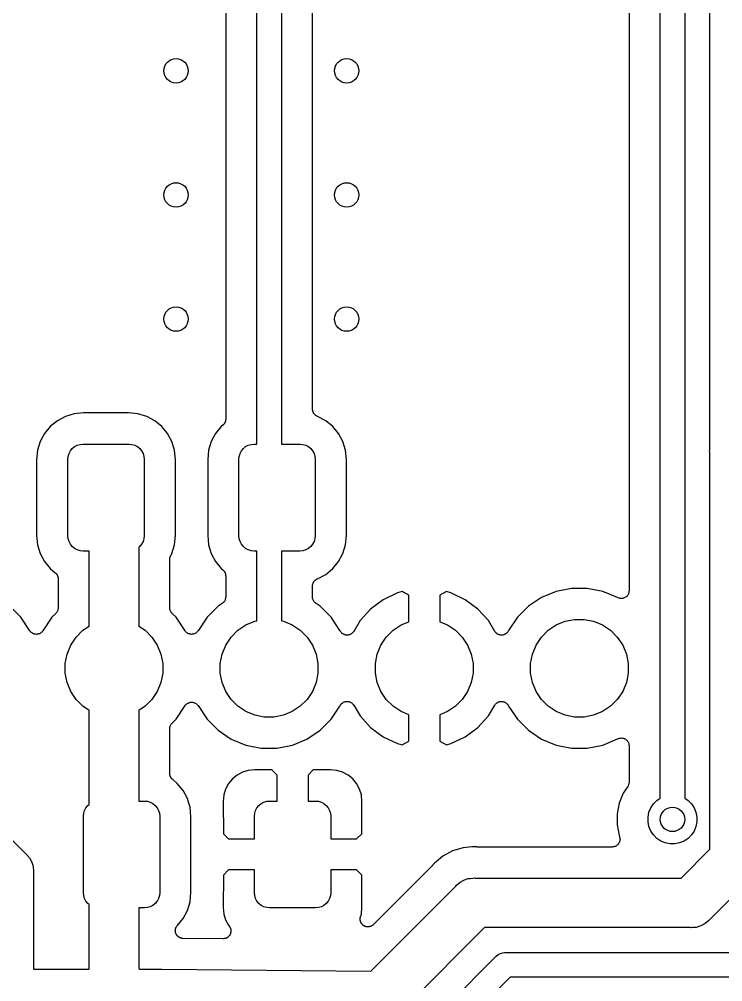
# Model space of a CAD drawing. Extents: x 105 to 193.4, y -145.7 to -72.2.
# Drawn here: x 134.85 to 146.37, y -119.94 to -104.19 of the extents above; entities that cross this region are included whole.
import ezdxf

# ---------------------------------------------------------------- set-up
doc = ezdxf.new("R2010")
doc.units = 0
doc.layers.add('BLACK', color=7, linetype='CONTINUOUS')

msp = doc.modelspace()

# ---------------------------------------------------------------- linework, layer by layer
at = {"layer": 'BLACK', "linetype": 'CONTINUOUS'}
for p, q in [((145.339, -116.707), (145.339, -97.6202)), ((145.745, -97.546), (145.745, -116.937)), ((138.735, -111.139), (138.735, -100.343)), ((139.141, -100.343), (139.141, -111.139)), ((138.227, -100.734), (138.227, -110.733)), ((139.649, -110.567), (139.649, -100.734)), ((144.831, -101.006), (144.831, -113.54)), ((146.152, -111.232), (146.152, -102.89)), ((139.65, -110.572), (139.649, -110.567)), ((139.65, -110.578), (139.65, -110.572)), ((139.651, -110.584), (139.65, -110.578)), ((139.652, -110.591), (139.651, -110.584)), ((139.653, -110.597), (139.652, -110.591)), ((135.602, -110.686), (135.471, -110.757)), ((135.745, -110.643), (135.602, -110.686)), ((135.899, -110.628), (135.745, -110.643)), ((136.637, -110.628), (135.899, -110.628)), ((136.791, -110.643), (136.637, -110.628)), ((136.934, -110.686), (136.791, -110.643)), ((137.065, -110.757), (136.934, -110.686)), ((138.225, -110.752), (138.224, -110.759)), ((138.226, -110.745), (138.225, -110.752)), ((138.227, -110.734), (138.226, -110.74)), ((138.226, -110.74), (138.226, -110.745)), ((138.227, -110.733), (138.227, -110.734)), ((139.654, -110.602), (139.653, -110.597)), ((139.657, -110.608), (139.654, -110.602)), ((139.659, -110.615), (139.657, -110.608)), ((139.661, -110.62), (139.659, -110.615)), ((139.664, -110.625), (139.661, -110.62)), ((139.667, -110.631), (139.664, -110.625)), ((139.67, -110.637), (139.667, -110.631)), ((139.674, -110.641), (139.67, -110.637)), ((139.677, -110.646), (139.674, -110.641)), ((139.682, -110.651), (139.677, -110.646)), ((139.686, -110.656), (139.682, -110.651)), ((139.69, -110.66), (139.686, -110.656)), ((139.694, -110.664), (139.69, -110.66)), ((139.7, -110.668), (139.694, -110.664)), ((139.705, -110.672), (139.7, -110.668)), ((139.71, -110.675), (139.705, -110.672)), ((139.715, -110.678), (139.71, -110.675)), ((139.721, -110.68), (139.715, -110.678)), ((139.727, -110.684), (139.721, -110.68)), ((139.731, -110.685), (139.727, -110.684)), ((139.865, -110.757), (139.731, -110.685)), ((135.355, -110.851), (135.261, -110.967)), ((135.471, -110.757), (135.355, -110.851)), ((137.181, -110.851), (137.065, -110.757)), ((137.275, -110.967), (137.181, -110.851)), ((138.155, -110.851), (138.061, -110.967)), ((138.18, -110.831), (138.155, -110.851)), ((138.184, -110.827), (138.18, -110.831)), ((138.189, -110.823), (138.184, -110.827)), ((138.193, -110.818), (138.189, -110.823)), ((138.198, -110.813), (138.193, -110.818)), ((138.201, -110.809), (138.198, -110.813)), ((138.205, -110.804), (138.201, -110.809)), ((138.208, -110.798), (138.205, -110.804)), ((138.212, -110.793), (138.208, -110.798)), ((138.214, -110.787), (138.212, -110.793)), ((138.217, -110.783), (138.214, -110.787)), ((138.219, -110.776), (138.217, -110.783)), ((138.221, -110.77), (138.219, -110.776)), ((138.222, -110.764), (138.221, -110.77)), ((138.224, -110.759), (138.222, -110.764)), ((139.981, -110.851), (139.865, -110.757)), ((140.075, -110.967), (139.981, -110.851)), ((135.261, -110.967), (135.19, -111.098)), ((137.346, -111.098), (137.275, -110.967)), ((138.061, -110.967), (137.99, -111.098)), ((140.146, -111.098), (140.075, -110.967)), ((135.19, -111.098), (135.147, -111.241)), ((135.685, -111.25), (135.716, -111.212)), ((135.716, -111.212), (135.754, -111.181)), ((135.754, -111.181), (135.797, -111.158)), ((135.797, -111.158), (135.844, -111.144)), ((135.844, -111.144), (135.893, -111.139)), ((135.893, -111.139), (136.643, -111.139)), ((136.643, -111.139), (136.692, -111.144)), ((136.692, -111.144), (136.739, -111.158)), ((136.739, -111.158), (136.782, -111.181)), ((136.782, -111.181), (136.82, -111.212)), ((136.82, -111.212), (136.851, -111.25)), ((137.389, -111.241), (137.346, -111.098)), ((137.99, -111.098), (137.947, -111.241)), ((138.485, -111.25), (138.516, -111.212)), ((138.516, -111.212), (138.554, -111.181)), ((138.554, -111.181), (138.597, -111.158)), ((138.597, -111.158), (138.644, -111.144)), ((138.644, -111.144), (138.693, -111.139)), ((138.693, -111.139), (138.735, -111.139)), ((139.141, -111.139), (139.443, -111.139)), ((139.443, -111.139), (139.492, -111.144)), ((139.492, -111.144), (139.539, -111.158)), ((139.539, -111.158), (139.582, -111.181)), ((139.582, -111.181), (139.62, -111.212)), ((139.62, -111.212), (139.651, -111.25)), ((140.189, -111.241), (140.146, -111.098)), ((135.147, -111.241), (135.132, -111.395)), ((135.643, -111.389), (135.648, -111.34)), ((135.648, -111.34), (135.662, -111.293)), ((135.662, -111.293), (135.685, -111.25)), ((136.851, -111.25), (136.874, -111.293)), ((136.874, -111.293), (136.888, -111.34)), ((136.888, -111.34), (136.893, -111.389)), ((137.404, -111.395), (137.389, -111.241)), ((137.947, -111.241), (137.932, -111.395)), ((138.443, -111.389), (138.448, -111.34)), ((138.448, -111.34), (138.462, -111.293)), ((138.462, -111.293), (138.485, -111.25)), ((139.651, -111.25), (139.674, -111.293)), ((139.674, -111.293), (139.688, -111.34)), ((139.688, -111.34), (139.693, -111.389)), ((140.204, -111.395), (140.189, -111.241)), ((146.15, -111.252), (146.152, -111.232)), ((146.152, -111.272), (146.15, -111.252)), ((146.152, -111.232), (146.152, -111.232)), ((146.152, -111.232), (146.152, -111.232)), ((146.152, -117.772), (146.152, -111.272)), ((135.132, -111.395), (135.132, -112.633)), ((135.643, -112.639), (135.643, -111.389)), ((136.893, -111.389), (136.893, -112.639)), ((137.404, -112.633), (137.404, -111.395)), ((137.932, -111.395), (137.932, -112.633)), ((138.443, -112.639), (138.443, -111.389)), ((139.693, -111.389), (139.693, -112.639)), ((140.204, -112.633), (140.204, -111.395)), ((135.132, -112.633), (135.147, -112.787)), ((135.648, -112.688), (135.643, -112.639)), ((136.893, -112.639), (136.888, -112.688)), ((137.389, -112.787), (137.404, -112.633)), ((137.932, -112.633), (137.947, -112.787)), ((138.448, -112.688), (138.443, -112.639)), ((139.693, -112.639), (139.688, -112.688)), ((140.189, -112.787), (140.204, -112.633)), ((135.147, -112.787), (135.19, -112.93)), ((135.662, -112.735), (135.648, -112.688)), ((135.685, -112.778), (135.662, -112.735)), ((135.716, -112.816), (135.685, -112.778)), ((136.851, -112.778), (136.82, -112.816)), ((136.874, -112.735), (136.851, -112.778)), ((136.888, -112.688), (136.874, -112.735)), ((137.346, -112.93), (137.389, -112.787)), ((137.947, -112.787), (137.99, -112.93)), ((138.462, -112.735), (138.448, -112.688)), ((138.485, -112.778), (138.462, -112.735)), ((138.516, -112.816), (138.485, -112.778)), ((139.651, -112.778), (139.62, -112.816)), ((139.674, -112.735), (139.651, -112.778)), ((139.688, -112.688), (139.674, -112.735)), ((140.146, -112.93), (140.189, -112.787)), ((135.19, -112.93), (135.261, -113.061)), ((135.754, -112.847), (135.716, -112.816)), ((135.797, -112.87), (135.754, -112.847)), ((135.844, -112.884), (135.797, -112.87)), ((135.893, -112.889), (135.844, -112.884)), ((135.992, -112.889), (135.893, -112.889)), ((135.992, -114.117), (135.992, -112.889)), ((136.82, -112.816), (136.804, -112.828)), ((136.804, -112.828), (136.804, -114.117)), ((137.327, -112.964), (137.346, -112.93)), ((137.99, -112.93), (138.061, -113.061)), ((138.554, -112.847), (138.516, -112.816)), ((138.597, -112.87), (138.554, -112.847)), ((138.644, -112.884), (138.597, -112.87)), ((138.693, -112.889), (138.644, -112.884)), ((138.735, -112.889), (138.693, -112.889)), ((138.735, -114.033), (138.735, -112.889)), ((139.443, -112.889), (139.141, -112.889)), ((139.141, -112.889), (139.141, -114.033)), ((139.492, -112.884), (139.443, -112.889)), ((139.539, -112.87), (139.492, -112.884)), ((139.582, -112.847), (139.539, -112.87)), ((139.62, -112.816), (139.582, -112.847)), ((140.075, -113.061), (140.146, -112.93)), ((135.261, -113.061), (135.355, -113.177)), ((137.312, -113.022), (137.313, -113.017)), ((137.312, -113.024), (137.312, -113.022)), ((137.312, -113.82), (137.312, -113.024)), ((137.313, -113.011), (137.314, -113.004)), ((137.313, -113.017), (137.313, -113.011)), ((137.314, -113.004), (137.315, -112.997)), ((137.315, -112.997), (137.317, -112.992)), ((137.317, -112.992), (137.318, -112.987)), ((137.318, -112.987), (137.321, -112.98)), ((137.321, -112.98), (137.323, -112.974)), ((137.323, -112.974), (137.325, -112.969)), ((137.325, -112.969), (137.327, -112.964)), ((138.061, -113.061), (138.155, -113.177)), ((139.981, -113.177), (140.075, -113.061)), ((135.355, -113.177), (135.437, -113.244)), ((135.437, -113.244), (135.439, -113.245)), ((135.439, -113.245), (135.442, -113.249)), ((135.442, -113.249), (135.447, -113.253)), ((135.447, -113.253), (135.451, -113.258)), ((135.451, -113.258), (135.456, -113.263)), ((135.456, -113.263), (135.459, -113.268)), ((135.459, -113.268), (135.462, -113.272)), ((135.462, -113.272), (135.466, -113.278)), ((138.155, -113.177), (138.18, -113.197)), ((138.18, -113.197), (138.182, -113.198)), ((138.182, -113.198), (138.186, -113.202)), ((138.186, -113.202), (138.19, -113.206)), ((138.19, -113.206), (138.194, -113.211)), ((138.194, -113.211), (138.199, -113.216)), ((138.199, -113.216), (138.202, -113.221)), ((138.202, -113.221), (138.206, -113.225)), ((138.206, -113.225), (138.209, -113.231)), ((138.209, -113.231), (138.213, -113.237)), ((138.213, -113.237), (138.215, -113.242)), ((138.215, -113.242), (138.217, -113.247)), ((138.217, -113.247), (138.219, -113.254)), ((138.219, -113.254), (138.222, -113.26)), ((138.222, -113.26), (138.223, -113.265)), ((138.223, -113.265), (138.224, -113.271)), ((138.224, -113.271), (138.225, -113.278)), ((139.732, -113.343), (139.865, -113.271)), ((139.865, -113.271), (139.981, -113.177)), ((135.466, -113.278), (135.469, -113.284)), ((135.469, -113.284), (135.471, -113.289)), ((135.471, -113.289), (135.474, -113.294)), ((135.474, -113.294), (135.476, -113.3)), ((135.476, -113.3), (135.479, -113.307)), ((135.479, -113.307), (135.48, -113.312)), ((135.48, -113.312), (135.481, -113.317)), ((135.481, -113.317), (135.482, -113.324)), ((135.482, -113.324), (135.483, -113.331)), ((135.483, -113.331), (135.483, -113.337)), ((135.483, -113.337), (135.484, -113.342)), ((135.484, -113.342), (135.484, -113.82)), ((138.225, -113.278), (138.226, -113.284)), ((138.226, -113.284), (138.226, -113.29)), ((138.226, -113.29), (138.227, -113.295)), ((138.227, -113.295), (138.227, -113.642)), ((139.652, -113.435), (139.654, -113.43)), ((139.654, -113.43), (139.655, -113.424)), ((139.655, -113.424), (139.657, -113.418)), ((139.657, -113.418), (139.659, -113.411)), ((139.659, -113.411), (139.662, -113.406)), ((139.662, -113.406), (139.664, -113.401)), ((139.664, -113.401), (139.668, -113.396)), ((139.668, -113.396), (139.671, -113.39)), ((139.671, -113.39), (139.675, -113.385)), ((139.675, -113.385), (139.678, -113.381)), ((139.678, -113.381), (139.683, -113.376)), ((139.683, -113.376), (139.687, -113.371)), ((139.687, -113.371), (139.692, -113.367)), ((139.692, -113.367), (139.696, -113.363)), ((139.696, -113.363), (139.701, -113.359)), ((139.701, -113.359), (139.707, -113.355)), ((139.707, -113.355), (139.712, -113.353)), ((139.712, -113.353), (139.716, -113.349)), ((139.716, -113.349), (139.723, -113.347)), ((139.723, -113.347), (139.729, -113.344)), ((139.729, -113.344), (139.732, -113.343)), ((139.649, -113.46), (139.65, -113.454)), ((139.649, -113.461), (139.649, -113.46)), ((139.649, -113.642), (139.649, -113.461)), ((139.65, -113.448), (139.651, -113.442)), ((139.65, -113.454), (139.65, -113.448)), ((139.651, -113.442), (139.652, -113.435)), ((141.041, -113.576), (140.806, -113.686)), ((141.115, -113.553), (141.041, -113.576)), ((141.224, -113.613), (141.115, -113.553)), ((141.841, -113.553), (141.732, -113.613)), ((141.915, -113.576), (141.841, -113.553)), ((142.15, -113.686), (141.915, -113.576)), ((143.636, -113.55), (143.398, -113.649)), ((143.889, -113.5), (143.636, -113.55)), ((144.147, -113.5), (143.889, -113.5)), ((144.4, -113.55), (144.147, -113.5)), ((144.642, -113.651), (144.4, -113.55)), ((144.824, -113.578), (144.821, -113.59)), ((144.828, -113.567), (144.824, -113.578)), ((144.829, -113.554), (144.828, -113.566)), ((144.828, -113.566), (144.828, -113.566)), ((144.828, -113.566), (144.828, -113.567)), ((144.831, -113.542), (144.829, -113.554)), ((144.831, -113.54), (144.831, -113.542)), ((144.831, -113.542), (144.831, -113.542)), ((144.831, -113.542), (144.831, -113.542)), ((144.831, -113.542), (144.831, -113.542)), ((138.179, -113.74), (138.17, -113.748)), ((138.189, -113.733), (138.179, -113.74)), ((138.19, -113.732), (138.189, -113.732)), ((138.189, -113.732), (138.189, -113.733)), ((138.197, -113.723), (138.19, -113.732)), ((138.205, -113.714), (138.197, -113.723)), ((138.211, -113.703), (138.205, -113.713)), ((138.205, -113.713), (138.205, -113.713)), ((138.205, -113.713), (138.205, -113.714)), ((138.217, -113.692), (138.211, -113.703)), ((138.22, -113.68), (138.217, -113.691)), ((138.217, -113.691), (138.217, -113.692)), ((138.217, -113.692), (138.217, -113.692)), ((138.224, -113.669), (138.22, -113.68)), ((138.225, -113.656), (138.224, -113.667)), ((138.224, -113.667), (138.224, -113.668)), ((138.224, -113.668), (138.224, -113.669)), ((138.227, -113.644), (138.225, -113.656)), ((138.227, -113.642), (138.227, -113.643)), ((138.227, -113.643), (138.227, -113.643)), ((138.227, -113.643), (138.227, -113.643)), ((138.227, -113.643), (138.227, -113.644)), ((139.65, -113.654), (139.649, -113.642)), ((139.651, -113.666), (139.65, -113.654)), ((139.652, -113.666), (139.651, -113.666)), ((139.652, -113.667), (139.652, -113.666)), ((139.655, -113.678), (139.652, -113.667)), ((139.658, -113.689), (139.655, -113.678)), ((139.659, -113.69), (139.658, -113.689)), ((139.659, -113.691), (139.659, -113.69)), ((139.664, -113.701), (139.659, -113.691)), ((139.67, -113.711), (139.664, -113.701)), ((139.67, -113.712), (139.67, -113.711)), ((139.678, -113.722), (139.67, -113.712)), ((139.67, -113.712), (139.67, -113.712)), ((139.685, -113.731), (139.678, -113.722)), ((139.686, -113.731), (139.685, -113.731)), ((139.686, -113.732), (139.686, -113.731)), ((139.695, -113.739), (139.686, -113.732)), ((139.704, -113.747), (139.695, -113.739)), ((139.705, -113.747), (139.704, -113.747)), ((139.705, -113.748), (139.705, -113.747)), ((139.705, -113.747), (139.705, -113.747)), ((140.806, -113.686), (140.6, -113.839)), ((141.224, -114.047), (141.224, -113.613)), ((141.732, -113.613), (141.732, -114.047)), ((142.356, -113.839), (142.15, -113.686)), ((143.398, -113.649), (143.184, -113.792)), ((144.644, -113.652), (144.642, -113.651)), ((144.655, -113.657), (144.644, -113.652)), ((144.655, -113.658), (144.655, -113.657)), ((144.667, -113.661), (144.655, -113.658)), ((144.655, -113.658), (144.655, -113.658)), ((144.678, -113.665), (144.667, -113.661)), ((144.679, -113.665), (144.678, -113.665)), ((144.691, -113.666), (144.679, -113.665)), ((144.679, -113.665), (144.679, -113.665)), ((144.703, -113.667), (144.691, -113.666)), ((144.716, -113.666), (144.703, -113.667)), ((144.703, -113.667), (144.703, -113.667)), ((144.703, -113.667), (144.703, -113.667)), ((144.728, -113.665), (144.716, -113.666)), ((144.74, -113.661), (144.728, -113.665)), ((144.728, -113.665), (144.728, -113.665)), ((144.728, -113.665), (144.728, -113.665)), ((144.751, -113.658), (144.74, -113.661)), ((144.752, -113.658), (144.751, -113.658)), ((144.763, -113.652), (144.752, -113.658)), ((144.752, -113.658), (144.752, -113.658)), ((144.773, -113.647), (144.763, -113.652)), ((144.774, -113.646), (144.773, -113.647)), ((144.783, -113.639), (144.774, -113.646)), ((144.774, -113.646), (144.774, -113.646)), ((144.793, -113.631), (144.783, -113.639)), ((144.801, -113.621), (144.793, -113.631)), ((144.793, -113.631), (144.793, -113.631)), ((144.793, -113.631), (144.793, -113.631)), ((144.809, -113.612), (144.801, -113.621)), ((144.815, -113.601), (144.809, -113.612)), ((144.809, -113.612), (144.809, -113.612)), ((144.809, -113.612), (144.809, -113.612)), ((144.821, -113.59), (144.815, -113.601)), ((144.821, -113.59), (144.821, -113.59)), ((144.821, -113.59), (144.821, -113.59)), ((134.874, -113.974), (134.692, -113.792)), ((135.454, -113.901), (135.446, -113.91)), ((135.461, -113.892), (135.454, -113.901)), ((135.462, -113.891), (135.461, -113.892)), ((135.468, -113.88), (135.462, -113.891)), ((135.462, -113.891), (135.462, -113.891)), ((135.473, -113.87), (135.468, -113.88)), ((135.474, -113.869), (135.473, -113.87)), ((135.477, -113.858), (135.474, -113.869)), ((135.474, -113.869), (135.474, -113.869)), ((135.481, -113.846), (135.477, -113.858)), ((135.482, -113.833), (135.481, -113.845)), ((135.481, -113.845), (135.481, -113.846)), ((135.481, -113.846), (135.481, -113.846)), ((135.484, -113.822), (135.482, -113.833)), ((135.484, -113.82), (135.484, -113.82)), ((135.484, -113.82), (135.484, -113.82)), ((135.484, -113.82), (135.484, -113.82)), ((135.484, -113.82), (135.484, -113.822)), ((137.314, -113.832), (137.312, -113.82)), ((137.315, -113.843), (137.314, -113.832)), ((137.315, -113.844), (137.315, -113.843)), ((137.315, -113.845), (137.315, -113.844)), ((137.318, -113.856), (137.315, -113.845)), ((137.321, -113.867), (137.318, -113.856)), ((137.322, -113.868), (137.321, -113.867)), ((137.327, -113.879), (137.322, -113.868)), ((137.322, -113.868), (137.322, -113.868)), ((137.333, -113.889), (137.327, -113.879)), ((137.333, -113.89), (137.333, -113.889)), ((137.334, -113.89), (137.333, -113.89)), ((137.341, -113.899), (137.334, -113.89)), ((137.348, -113.909), (137.341, -113.899)), ((138.104, -113.792), (137.922, -113.974)), ((138.17, -113.748), (138.104, -113.792)), ((139.706, -113.748), (139.705, -113.748)), ((139.772, -113.792), (139.706, -113.748)), ((139.954, -113.974), (139.772, -113.792)), ((140.6, -113.839), (140.428, -114.029)), ((142.528, -114.029), (142.356, -113.839)), ((143.184, -113.792), (143.002, -113.974)), ((135.022, -114.196), (134.874, -113.974)), ((135.382, -113.974), (135.234, -114.196)), ((135.446, -113.91), (135.382, -113.974)), ((137.349, -113.909), (137.348, -113.909)), ((137.349, -113.91), (137.349, -113.909)), ((137.349, -113.909), (137.349, -113.909)), ((137.35, -113.91), (137.349, -113.91)), ((137.414, -113.974), (137.35, -113.91)), ((137.562, -114.196), (137.414, -113.974)), ((137.922, -113.974), (137.774, -114.196)), ((138.559, -114.099), (138.705, -114.039)), ((138.705, -114.039), (138.735, -114.033)), ((139.141, -114.033), (139.171, -114.039)), ((139.171, -114.039), (139.317, -114.099)), ((140.098, -114.189), (139.954, -113.974)), ((140.428, -114.029), (140.323, -114.204)), ((141.099, -114.099), (141.224, -114.047)), ((141.732, -114.047), (141.857, -114.099)), ((142.633, -114.204), (142.528, -114.029)), ((143.002, -113.974), (142.859, -114.188)), ((143.639, -114.099), (143.785, -114.039)), ((143.785, -114.039), (143.939, -114.008)), ((143.939, -114.008), (144.097, -114.008)), ((144.097, -114.008), (144.251, -114.039)), ((144.251, -114.039), (144.397, -114.099)), ((135.03, -114.206), (135.022, -114.196)), ((135.038, -114.215), (135.03, -114.206)), ((135.047, -114.223), (135.038, -114.215)), ((135.038, -114.215), (135.038, -114.215)), ((135.038, -114.215), (135.038, -114.215)), ((135.217, -114.217), (135.207, -114.224)), ((135.225, -114.207), (135.217, -114.216)), ((135.217, -114.216), (135.217, -114.216)), ((135.217, -114.216), (135.217, -114.217)), ((135.233, -114.198), (135.225, -114.207)), ((135.234, -114.196), (135.233, -114.197)), ((135.233, -114.197), (135.233, -114.197)), ((135.233, -114.197), (135.233, -114.197)), ((135.233, -114.197), (135.233, -114.198)), ((135.777, -114.298), (135.888, -114.187)), ((135.888, -114.187), (135.992, -114.117)), ((136.804, -114.117), (136.908, -114.187)), ((136.908, -114.187), (137.019, -114.298)), ((137.57, -114.206), (137.562, -114.196)), ((137.578, -114.215), (137.57, -114.206)), ((137.587, -114.223), (137.578, -114.215)), ((137.578, -114.215), (137.578, -114.215)), ((137.578, -114.215), (137.578, -114.215)), ((137.757, -114.217), (137.747, -114.224)), ((137.765, -114.207), (137.757, -114.216)), ((137.757, -114.216), (137.757, -114.216)), ((137.757, -114.216), (137.757, -114.217)), ((137.773, -114.198), (137.765, -114.207)), ((137.774, -114.196), (137.773, -114.197)), ((137.773, -114.197), (137.773, -114.197)), ((137.773, -114.197), (137.773, -114.197)), ((137.773, -114.197), (137.773, -114.198)), ((138.317, -114.298), (138.428, -114.187)), ((138.428, -114.187), (138.559, -114.099)), ((139.317, -114.099), (139.448, -114.187)), ((139.448, -114.187), (139.559, -114.298)), ((140.098, -114.19), (140.098, -114.189)), ((140.099, -114.193), (140.098, -114.19)), ((140.104, -114.201), (140.099, -114.193)), ((140.108, -114.209), (140.104, -114.201)), ((140.11, -114.212), (140.108, -114.209)), ((140.112, -114.214), (140.11, -114.212)), ((140.118, -114.221), (140.112, -114.214)), ((140.313, -114.218), (140.307, -114.225)), ((140.319, -114.21), (140.313, -114.218)), ((140.32, -114.208), (140.319, -114.21)), ((140.322, -114.206), (140.32, -114.208)), ((140.323, -114.204), (140.322, -114.206)), ((140.857, -114.298), (140.968, -114.187)), ((140.968, -114.187), (141.099, -114.099)), ((141.857, -114.099), (141.988, -114.187)), ((141.988, -114.187), (142.099, -114.298)), ((142.635, -114.206), (142.633, -114.204)), ((142.636, -114.209), (142.635, -114.206)), ((142.642, -114.216), (142.636, -114.209)), ((142.648, -114.224), (142.642, -114.216)), ((142.843, -114.215), (142.837, -114.222)), ((142.845, -114.213), (142.843, -114.215)), ((142.847, -114.211), (142.845, -114.213)), ((142.851, -114.202), (142.847, -114.211)), ((142.856, -114.194), (142.851, -114.202)), ((142.857, -114.192), (142.856, -114.194)), ((142.859, -114.189), (142.857, -114.192)), ((142.859, -114.188), (142.859, -114.189)), ((143.397, -114.298), (143.508, -114.187)), ((143.508, -114.187), (143.639, -114.099)), ((144.397, -114.099), (144.528, -114.187)), ((144.528, -114.187), (144.639, -114.298)), ((135.057, -114.231), (135.047, -114.223)), ((135.068, -114.237), (135.057, -114.231)), ((135.057, -114.231), (135.057, -114.231)), ((135.057, -114.231), (135.057, -114.231)), ((135.078, -114.243), (135.068, -114.237)), ((135.079, -114.243), (135.078, -114.243)), ((135.091, -114.247), (135.079, -114.243)), ((135.079, -114.243), (135.079, -114.243)), ((135.102, -114.25), (135.091, -114.247)), ((135.103, -114.25), (135.102, -114.25)), ((135.102, -114.25), (135.102, -114.25)), ((135.115, -114.251), (135.103, -114.25)), ((135.127, -114.253), (135.115, -114.251)), ((135.14, -114.252), (135.127, -114.253)), ((135.127, -114.253), (135.127, -114.253)), ((135.127, -114.253), (135.127, -114.253)), ((135.151, -114.251), (135.14, -114.252)), ((135.152, -114.25), (135.151, -114.251)), ((135.164, -114.247), (135.152, -114.25)), ((135.152, -114.25), (135.152, -114.25)), ((135.175, -114.244), (135.164, -114.247)), ((135.176, -114.243), (135.175, -114.244)), ((135.187, -114.238), (135.176, -114.243)), ((135.176, -114.243), (135.176, -114.243)), ((135.197, -114.232), (135.187, -114.238)), ((135.198, -114.232), (135.197, -114.232)), ((135.207, -114.224), (135.198, -114.232)), ((135.198, -114.232), (135.198, -114.232)), ((135.689, -114.429), (135.777, -114.298)), ((137.019, -114.298), (137.107, -114.429)), ((137.597, -114.231), (137.587, -114.223)), ((137.608, -114.237), (137.597, -114.231)), ((137.597, -114.231), (137.597, -114.231)), ((137.597, -114.231), (137.597, -114.231)), ((137.618, -114.243), (137.608, -114.237)), ((137.619, -114.243), (137.618, -114.243)), ((137.631, -114.247), (137.619, -114.243)), ((137.619, -114.243), (137.619, -114.243)), ((137.642, -114.25), (137.631, -114.247)), ((137.643, -114.25), (137.642, -114.25)), ((137.642, -114.25), (137.642, -114.25)), ((137.655, -114.251), (137.643, -114.25)), ((137.667, -114.253), (137.655, -114.251)), ((137.68, -114.252), (137.667, -114.253)), ((137.667, -114.253), (137.667, -114.253)), ((137.667, -114.253), (137.667, -114.253)), ((137.691, -114.251), (137.68, -114.252)), ((137.692, -114.25), (137.691, -114.251)), ((137.704, -114.247), (137.692, -114.25)), ((137.692, -114.25), (137.692, -114.25)), ((137.715, -114.244), (137.704, -114.247)), ((137.716, -114.243), (137.715, -114.244)), ((137.727, -114.238), (137.716, -114.243)), ((137.716, -114.243), (137.716, -114.243)), ((137.737, -114.232), (137.727, -114.238)), ((137.738, -114.232), (137.737, -114.232)), ((137.747, -114.224), (137.738, -114.232)), ((137.738, -114.232), (137.738, -114.232)), ((138.229, -114.429), (138.317, -114.298)), ((139.559, -114.298), (139.647, -114.429)), ((140.124, -114.229), (140.118, -114.221)), ((140.126, -114.23), (140.124, -114.229)), ((140.128, -114.232), (140.126, -114.23)), ((140.136, -114.238), (140.128, -114.232)), ((140.143, -114.244), (140.136, -114.238)), ((140.146, -114.246), (140.143, -114.244)), ((140.148, -114.247), (140.146, -114.246)), ((140.157, -114.251), (140.148, -114.247)), ((140.165, -114.256), (140.157, -114.251)), ((140.168, -114.257), (140.165, -114.256)), ((140.17, -114.258), (140.168, -114.257)), ((140.18, -114.26), (140.17, -114.258)), ((140.189, -114.263), (140.18, -114.26)), ((140.192, -114.264), (140.189, -114.263)), ((140.194, -114.264), (140.192, -114.264)), ((140.204, -114.265), (140.194, -114.264)), ((140.213, -114.266), (140.204, -114.265)), ((140.216, -114.266), (140.213, -114.266)), ((140.219, -114.266), (140.216, -114.266)), ((140.229, -114.264), (140.219, -114.266)), ((140.238, -114.264), (140.229, -114.264)), ((140.241, -114.263), (140.238, -114.264)), ((140.244, -114.262), (140.241, -114.263)), ((140.253, -114.259), (140.244, -114.262)), ((140.262, -114.257), (140.253, -114.259)), ((140.264, -114.255), (140.262, -114.257)), ((140.267, -114.254), (140.264, -114.255)), ((140.275, -114.249), (140.267, -114.254)), ((140.284, -114.245), (140.275, -114.249)), ((140.286, -114.243), (140.284, -114.245)), ((140.288, -114.242), (140.286, -114.243)), ((140.296, -114.235), (140.288, -114.242)), ((140.303, -114.229), (140.296, -114.235)), ((140.305, -114.227), (140.303, -114.229)), ((140.307, -114.225), (140.305, -114.227)), ((140.769, -114.429), (140.857, -114.298)), ((142.099, -114.298), (142.187, -114.429)), ((142.65, -114.226), (142.648, -114.224)), ((142.652, -114.228), (142.65, -114.226)), ((142.659, -114.234), (142.652, -114.228)), ((142.666, -114.241), (142.659, -114.234)), ((142.669, -114.242), (142.666, -114.241)), ((142.671, -114.244), (142.669, -114.242)), ((142.679, -114.249), (142.671, -114.244)), ((142.687, -114.254), (142.679, -114.249)), ((142.69, -114.255), (142.687, -114.254)), ((142.693, -114.256), (142.69, -114.255)), ((142.702, -114.259), (142.693, -114.256)), ((142.711, -114.262), (142.702, -114.259)), ((142.713, -114.262), (142.711, -114.262)), ((142.716, -114.263), (142.713, -114.262)), ((142.726, -114.264), (142.716, -114.263)), ((142.735, -114.266), (142.726, -114.264)), ((142.738, -114.266), (142.735, -114.266)), ((142.741, -114.266), (142.738, -114.266)), ((142.75, -114.265), (142.741, -114.266)), ((142.76, -114.265), (142.75, -114.265)), ((142.763, -114.264), (142.76, -114.265)), ((142.766, -114.264), (142.763, -114.264)), ((142.775, -114.261), (142.766, -114.264)), ((142.784, -114.259), (142.775, -114.261)), ((142.787, -114.257), (142.784, -114.259)), ((142.789, -114.257), (142.787, -114.257)), ((142.798, -114.252), (142.789, -114.257)), ((142.806, -114.248), (142.798, -114.252)), ((142.809, -114.247), (142.806, -114.248)), ((142.811, -114.245), (142.809, -114.247)), ((142.819, -114.239), (142.811, -114.245)), ((142.827, -114.234), (142.819, -114.239)), ((142.828, -114.232), (142.827, -114.234)), ((142.831, -114.23), (142.828, -114.232)), ((142.837, -114.222), (142.831, -114.23)), ((143.309, -114.429), (143.397, -114.298)), ((144.639, -114.298), (144.727, -114.429)), ((135.629, -114.575), (135.689, -114.429)), ((137.107, -114.429), (137.167, -114.575)), ((138.169, -114.575), (138.229, -114.429)), ((139.647, -114.429), (139.707, -114.575)), ((140.709, -114.575), (140.769, -114.429)), ((142.187, -114.429), (142.247, -114.575)), ((143.249, -114.575), (143.309, -114.429)), ((144.727, -114.429), (144.787, -114.575)), ((135.598, -114.729), (135.629, -114.575)), ((137.167, -114.575), (137.198, -114.729)), ((138.138, -114.729), (138.169, -114.575)), ((139.707, -114.575), (139.738, -114.729)), ((140.678, -114.729), (140.709, -114.575)), ((142.247, -114.575), (142.278, -114.729)), ((143.218, -114.729), (143.249, -114.575)), ((144.787, -114.575), (144.818, -114.729)), ((135.598, -114.887), (135.598, -114.729)), ((137.198, -114.729), (137.198, -114.887)), ((138.138, -114.887), (138.138, -114.729)), ((139.738, -114.729), (139.738, -114.887)), ((140.678, -114.887), (140.678, -114.729)), ((142.278, -114.729), (142.278, -114.887)), ((143.218, -114.887), (143.218, -114.729)), ((144.818, -114.729), (144.818, -114.887)), ((135.629, -115.041), (135.598, -114.887)), ((137.198, -114.887), (137.167, -115.041)), ((138.169, -115.041), (138.138, -114.887)), ((139.738, -114.887), (139.707, -115.041)), ((140.709, -115.041), (140.678, -114.887)), ((142.278, -114.887), (142.247, -115.041)), ((143.249, -115.041), (143.218, -114.887)), ((144.818, -114.887), (144.787, -115.041)), ((135.689, -115.187), (135.629, -115.041)), ((137.167, -115.041), (137.107, -115.187)), ((138.229, -115.187), (138.169, -115.041)), ((139.707, -115.041), (139.647, -115.187)), ((140.769, -115.187), (140.709, -115.041)), ((142.247, -115.041), (142.187, -115.187)), ((143.309, -115.187), (143.249, -115.041)), ((144.787, -115.041), (144.727, -115.187)), ((135.777, -115.318), (135.689, -115.187)), ((135.888, -115.429), (135.777, -115.318)), ((137.019, -115.318), (136.908, -115.429)), ((137.107, -115.187), (137.019, -115.318)), ((138.317, -115.318), (138.229, -115.187)), ((138.428, -115.429), (138.317, -115.318)), ((139.559, -115.318), (139.448, -115.429)), ((139.647, -115.187), (139.559, -115.318)), ((140.857, -115.318), (140.769, -115.187)), ((140.968, -115.429), (140.857, -115.318)), ((142.099, -115.318), (141.988, -115.429)), ((142.187, -115.187), (142.099, -115.318)), ((143.397, -115.318), (143.309, -115.187)), ((143.508, -115.429), (143.397, -115.318)), ((144.639, -115.318), (144.528, -115.429)), ((144.727, -115.187), (144.639, -115.318)), ((135.992, -115.499), (135.888, -115.429)), ((136.908, -115.429), (136.804, -115.499)), ((137.414, -115.642), (137.562, -115.42)), ((137.562, -115.42), (137.563, -115.419)), ((137.563, -115.418), (137.571, -115.409)), ((137.563, -115.419), (137.563, -115.418)), ((137.563, -115.419), (137.563, -115.419)), ((137.563, -115.419), (137.563, -115.419)), ((137.571, -115.409), (137.579, -115.4)), ((137.579, -115.399), (137.589, -115.392)), ((137.579, -115.4), (137.579, -115.399)), ((137.579, -115.4), (137.579, -115.4)), ((137.589, -115.392), (137.598, -115.384)), ((137.598, -115.384), (137.598, -115.384)), ((137.598, -115.384), (137.599, -115.384)), ((137.599, -115.384), (137.61, -115.378)), ((137.61, -115.378), (137.62, -115.373)), ((137.62, -115.373), (137.621, -115.372)), ((137.62, -115.373), (137.62, -115.373)), ((137.621, -115.372), (137.632, -115.369)), ((137.632, -115.369), (137.644, -115.366)), ((137.644, -115.366), (137.645, -115.365)), ((137.644, -115.366), (137.644, -115.366)), ((137.645, -115.365), (137.657, -115.364)), ((137.657, -115.364), (137.669, -115.363)), ((137.669, -115.363), (137.669, -115.363)), ((137.669, -115.363), (137.669, -115.363)), ((137.669, -115.363), (137.681, -115.365)), ((137.681, -115.365), (137.693, -115.366)), ((137.693, -115.366), (137.694, -115.366)), ((137.694, -115.366), (137.694, -115.366)), ((137.694, -115.366), (137.705, -115.369)), ((137.705, -115.369), (137.717, -115.373)), ((137.717, -115.373), (137.717, -115.373)), ((137.717, -115.373), (137.718, -115.373)), ((137.718, -115.373), (137.728, -115.379)), ((137.728, -115.379), (137.739, -115.385)), ((137.739, -115.385), (137.739, -115.385)), ((137.739, -115.385), (137.739, -115.385)), ((137.739, -115.385), (137.749, -115.393)), ((137.749, -115.393), (137.758, -115.401)), ((137.758, -115.401), (137.758, -115.401)), ((137.758, -115.401), (137.758, -115.401)), ((137.758, -115.401), (137.766, -115.41)), ((137.766, -115.41), (137.774, -115.42)), ((137.774, -115.42), (137.922, -115.642)), ((138.559, -115.517), (138.428, -115.429)), ((139.448, -115.429), (139.317, -115.517)), ((139.954, -115.642), (140.097, -115.428)), ((140.097, -115.427), (140.099, -115.424)), ((140.097, -115.428), (140.097, -115.427)), ((140.099, -115.424), (140.1, -115.422)), ((140.1, -115.422), (140.105, -115.414)), ((140.105, -115.414), (140.109, -115.405)), ((140.109, -115.405), (140.111, -115.403)), ((140.111, -115.403), (140.113, -115.401)), ((140.113, -115.401), (140.119, -115.394)), ((140.119, -115.394), (140.125, -115.386)), ((140.125, -115.386), (140.128, -115.384)), ((140.128, -115.384), (140.129, -115.382)), ((140.129, -115.382), (140.137, -115.377)), ((140.137, -115.377), (140.145, -115.371)), ((140.145, -115.371), (140.147, -115.369)), ((140.147, -115.369), (140.15, -115.368)), ((140.15, -115.368), (140.158, -115.364)), ((140.158, -115.364), (140.167, -115.359)), ((140.167, -115.359), (140.169, -115.359)), ((140.169, -115.359), (140.172, -115.357)), ((140.172, -115.357), (140.181, -115.355)), ((140.181, -115.355), (140.19, -115.352)), ((140.19, -115.352), (140.193, -115.352)), ((140.193, -115.352), (140.196, -115.351)), ((140.196, -115.351), (140.206, -115.351)), ((140.206, -115.351), (140.215, -115.35)), ((140.215, -115.35), (140.218, -115.35)), ((140.218, -115.35), (140.221, -115.35)), ((140.221, -115.35), (140.23, -115.352)), ((140.23, -115.352), (140.24, -115.353)), ((140.24, -115.353), (140.243, -115.354)), ((140.243, -115.354), (140.245, -115.354)), ((140.245, -115.354), (140.254, -115.357)), ((140.254, -115.357), (140.263, -115.36)), ((140.263, -115.36), (140.266, -115.361)), ((140.266, -115.361), (140.269, -115.362)), ((140.269, -115.362), (140.277, -115.367)), ((140.277, -115.367), (140.285, -115.372)), ((140.285, -115.372), (140.287, -115.374)), ((140.287, -115.374), (140.29, -115.375)), ((140.29, -115.375), (140.297, -115.382)), ((140.297, -115.382), (140.304, -115.388)), ((140.304, -115.388), (140.306, -115.39)), ((140.306, -115.39), (140.308, -115.392)), ((140.308, -115.392), (140.314, -115.4)), ((140.314, -115.4), (140.32, -115.407)), ((140.32, -115.407), (140.321, -115.41)), ((140.321, -115.41), (140.323, -115.412)), ((140.323, -115.412), (140.428, -115.587)), ((141.099, -115.517), (140.968, -115.429)), ((141.988, -115.429), (141.857, -115.517)), ((142.528, -115.587), (142.633, -115.412)), ((142.633, -115.412), (142.634, -115.41)), ((142.634, -115.41), (142.636, -115.408)), ((142.636, -115.408), (142.637, -115.406)), ((142.637, -115.406), (142.643, -115.398)), ((142.643, -115.398), (142.649, -115.391)), ((142.649, -115.391), (142.651, -115.389)), ((142.651, -115.389), (142.653, -115.387)), ((142.653, -115.387), (142.66, -115.381)), ((142.66, -115.381), (142.668, -115.374)), ((142.668, -115.374), (142.67, -115.373)), ((142.67, -115.373), (142.672, -115.371)), ((142.672, -115.371), (142.681, -115.367)), ((142.681, -115.367), (142.689, -115.362)), ((142.689, -115.362), (142.692, -115.361)), ((142.692, -115.361), (142.694, -115.359)), ((142.694, -115.359), (142.703, -115.357)), ((142.703, -115.357), (142.712, -115.354)), ((142.712, -115.354), (142.715, -115.353)), ((142.715, -115.353), (142.718, -115.352)), ((142.718, -115.352), (142.727, -115.352)), ((142.727, -115.352), (142.737, -115.35)), ((142.737, -115.35), (142.74, -115.35)), ((142.74, -115.35), (142.743, -115.35)), ((142.743, -115.35), (142.752, -115.351)), ((142.752, -115.351), (142.762, -115.352)), ((142.762, -115.352), (142.764, -115.352)), ((142.764, -115.352), (142.767, -115.353)), ((142.767, -115.353), (142.776, -115.356)), ((142.776, -115.356), (142.786, -115.358)), ((142.786, -115.358), (142.788, -115.359)), ((142.788, -115.359), (142.791, -115.36)), ((142.791, -115.36), (142.799, -115.365)), ((142.799, -115.365), (142.808, -115.369)), ((142.808, -115.369), (142.81, -115.37)), ((142.81, -115.37), (142.813, -115.372)), ((142.813, -115.372), (142.82, -115.378)), ((142.82, -115.378), (142.828, -115.384)), ((142.828, -115.384), (142.83, -115.386)), ((142.83, -115.386), (142.832, -115.387)), ((142.832, -115.387), (142.838, -115.395)), ((142.838, -115.395), (142.844, -115.402)), ((142.844, -115.402), (142.846, -115.404)), ((142.846, -115.404), (142.848, -115.407)), ((142.848, -115.407), (142.852, -115.415)), ((142.852, -115.415), (142.857, -115.423)), ((142.857, -115.423), (142.858, -115.426)), ((142.858, -115.426), (142.858, -115.427)), ((142.858, -115.427), (143.002, -115.642)), ((143.639, -115.517), (143.508, -115.429)), ((144.528, -115.429), (144.397, -115.517)), ((135.992, -116.27), (135.992, -115.499)), ((136.804, -115.499), (136.804, -116.981)), ((138.705, -115.577), (138.559, -115.517)), ((138.859, -115.608), (138.705, -115.577)), ((139.017, -115.608), (138.859, -115.608)), ((139.171, -115.577), (139.017, -115.608)), ((139.317, -115.517), (139.171, -115.577)), ((140.428, -115.587), (140.6, -115.777)), ((141.224, -115.569), (141.099, -115.517)), ((141.224, -116.003), (141.224, -115.569)), ((141.857, -115.517), (141.732, -115.569)), ((141.732, -115.569), (141.732, -116.003)), ((142.356, -115.777), (142.528, -115.587)), ((143.785, -115.577), (143.639, -115.517)), ((143.939, -115.608), (143.785, -115.577)), ((144.097, -115.608), (143.939, -115.608)), ((144.251, -115.577), (144.097, -115.608)), ((144.397, -115.517), (144.251, -115.577)), ((137.312, -115.794), (137.314, -115.783)), ((137.312, -115.796), (137.312, -115.794)), ((137.314, -115.783), (137.315, -115.771)), ((137.315, -115.77), (137.319, -115.758)), ((137.315, -115.771), (137.315, -115.77)), ((137.315, -115.77), (137.315, -115.77)), ((137.319, -115.758), (137.322, -115.747)), ((137.322, -115.747), (137.323, -115.746)), ((137.322, -115.747), (137.322, -115.747)), ((137.323, -115.746), (137.328, -115.736)), ((137.328, -115.736), (137.334, -115.725)), ((137.334, -115.725), (137.335, -115.724)), ((137.334, -115.725), (137.334, -115.725)), ((137.335, -115.724), (137.342, -115.715)), ((137.342, -115.715), (137.35, -115.706)), ((137.35, -115.706), (137.414, -115.642)), ((137.922, -115.642), (138.104, -115.824)), ((139.772, -115.824), (139.954, -115.642)), ((140.6, -115.777), (140.806, -115.93)), ((142.15, -115.93), (142.356, -115.777)), ((143.002, -115.642), (143.184, -115.824)), ((137.312, -116.533), (137.312, -115.796)), ((137.312, -115.796), (137.312, -115.796)), ((137.312, -115.796), (137.312, -115.796)), ((137.312, -115.796), (137.312, -115.796)), ((138.104, -115.824), (138.318, -115.967)), ((139.558, -115.967), (139.772, -115.824)), ((140.806, -115.93), (141.041, -116.04)), ((141.915, -116.04), (142.15, -115.93)), ((143.184, -115.824), (143.398, -115.967)), ((144.669, -115.954), (144.68, -115.951)), ((144.68, -115.951), (144.68, -115.951)), ((144.68, -115.951), (144.681, -115.951)), ((144.681, -115.951), (144.693, -115.95)), ((144.693, -115.95), (144.705, -115.949)), ((144.705, -115.949), (144.705, -115.949)), ((144.705, -115.949), (144.705, -115.949)), ((144.705, -115.949), (144.717, -115.95)), ((144.717, -115.95), (144.729, -115.951)), ((144.729, -115.951), (144.73, -115.951)), ((144.73, -115.951), (144.73, -115.951)), ((144.73, -115.951), (144.741, -115.955)), ((138.318, -115.967), (138.556, -116.066)), ((138.556, -116.066), (138.809, -116.116)), ((139.067, -116.116), (139.32, -116.066)), ((139.32, -116.066), (139.558, -115.967)), ((141.041, -116.04), (141.115, -116.063)), ((141.115, -116.063), (141.224, -116.003)), ((141.732, -116.003), (141.841, -116.063)), ((141.841, -116.063), (141.915, -116.04)), ((143.398, -115.967), (143.636, -116.066)), ((143.636, -116.066), (143.889, -116.116)), ((144.147, -116.116), (144.4, -116.066)), ((144.4, -116.066), (144.642, -115.965)), ((144.642, -115.965), (144.646, -115.963)), ((144.646, -115.963), (144.656, -115.958)), ((144.656, -115.958), (144.656, -115.958)), ((144.656, -115.958), (144.657, -115.958)), ((144.657, -115.958), (144.669, -115.954)), ((144.741, -115.955), (144.753, -115.959)), ((144.753, -115.959), (144.753, -115.959)), ((144.753, -115.959), (144.754, -115.959)), ((144.754, -115.959), (144.764, -115.965)), ((144.764, -115.965), (144.775, -115.97)), ((144.775, -115.97), (144.775, -115.971)), ((144.775, -115.971), (144.775, -115.971)), ((144.775, -115.971), (144.785, -115.978)), ((144.785, -115.978), (144.794, -115.986)), ((144.794, -115.986), (144.794, -115.986)), ((144.794, -115.986), (144.794, -115.987)), ((144.794, -115.987), (144.802, -115.996)), ((144.802, -115.996), (144.81, -116.005)), ((144.81, -116.005), (144.81, -116.006)), ((144.81, -116.006), (144.81, -116.006)), ((144.81, -116.006), (144.816, -116.017)), ((144.816, -116.017), (144.821, -116.027)), ((144.821, -116.027), (144.821, -116.027)), ((144.821, -116.027), (144.821, -116.028)), ((144.821, -116.028), (144.825, -116.039)), ((144.825, -116.039), (144.828, -116.051)), ((144.828, -116.051), (144.828, -116.051)), ((144.828, -116.051), (144.828, -116.052)), ((144.828, -116.052), (144.83, -116.064)), ((144.83, -116.064), (144.831, -116.076)), ((144.831, -116.076), (144.831, -116.674)), ((138.809, -116.116), (139.067, -116.116)), ((143.889, -116.116), (144.147, -116.116)), ((135.992, -117.037), (135.992, -116.27)), ((137.313, -116.538), (137.312, -116.533)), ((137.313, -116.544), (137.313, -116.538)), ((137.314, -116.551), (137.313, -116.544)), ((137.315, -116.557), (137.314, -116.551)), ((137.316, -116.563), (137.315, -116.557)), ((137.317, -116.568), (137.316, -116.563)), ((137.32, -116.575), (137.317, -116.568)), ((137.322, -116.581), (137.32, -116.575)), ((137.325, -116.586), (137.322, -116.581)), ((138.413, -116.557), (138.336, -116.62)), ((138.502, -116.509), (138.413, -116.557)), ((138.597, -116.48), (138.502, -116.509)), ((138.703, -116.47), (138.597, -116.48)), ((138.983, -116.473), (138.703, -116.47)), ((139.068, -116.557), (138.983, -116.473)), ((139.068, -116.981), (139.068, -116.557)), ((139.661, -116.473), (139.576, -116.557)), ((139.576, -116.557), (139.576, -116.981)), ((139.941, -116.47), (139.661, -116.473)), ((140.047, -116.48), (139.941, -116.47)), ((140.142, -116.509), (140.047, -116.48)), ((140.231, -116.557), (140.142, -116.509)), ((140.308, -116.62), (140.231, -116.557)), ((137.327, -116.591), (137.325, -116.586)), ((137.33, -116.597), (137.327, -116.591)), ((137.334, -116.603), (137.33, -116.597)), ((137.337, -116.607), (137.334, -116.603)), ((137.34, -116.612), (137.337, -116.607)), ((137.345, -116.617), (137.34, -116.612)), ((137.349, -116.622), (137.345, -116.617)), ((137.354, -116.626), (137.349, -116.622)), ((137.357, -116.63), (137.354, -116.626)), ((137.359, -116.631), (137.357, -116.63)), ((137.435, -116.693), (137.359, -116.631)), ((137.529, -116.809), (137.435, -116.693)), ((138.273, -116.697), (138.225, -116.786)), ((138.336, -116.62), (138.273, -116.697)), ((140.371, -116.697), (140.308, -116.62)), ((140.419, -116.786), (140.371, -116.697)), ((144.815, -116.734), (144.809, -116.744)), ((144.821, -116.724), (144.815, -116.734)), ((144.824, -116.711), (144.821, -116.722)), ((144.821, -116.722), (144.821, -116.723)), ((144.821, -116.723), (144.821, -116.724)), ((144.828, -116.7), (144.824, -116.711)), ((144.829, -116.687), (144.828, -116.699)), ((144.828, -116.699), (144.828, -116.699)), ((144.828, -116.699), (144.828, -116.7)), ((144.831, -116.676), (144.829, -116.687)), ((144.831, -116.674), (144.831, -116.674)), ((144.831, -116.674), (144.831, -116.674)), ((144.831, -116.674), (144.831, -116.674)), ((144.831, -116.674), (144.831, -116.676)), ((145.339, -116.937), (145.339, -116.707)), ((145.339, -116.707), (145.339, -116.707)), ((137.6, -116.94), (137.529, -116.809)), ((138.196, -116.881), (138.186, -116.987)), ((138.225, -116.786), (138.196, -116.881)), ((140.448, -116.881), (140.419, -116.786)), ((140.458, -116.987), (140.448, -116.881)), ((144.737, -116.852), (144.669, -117.017)), ((144.809, -116.744), (144.737, -116.852)), ((134.083, -116.975), (134.947, -117.839)), ((135.939, -117.092), (135.97, -117.054)), ((135.97, -117.054), (135.992, -117.037)), ((136.804, -116.981), (136.897, -116.981)), ((136.897, -116.981), (136.946, -116.986)), ((136.946, -116.986), (136.993, -117)), ((136.993, -117), (137.036, -117.023)), ((137.036, -117.023), (137.074, -117.054)), ((137.074, -117.054), (137.105, -117.092)), ((137.623, -117.018), (137.6, -116.94)), ((137.643, -117.083), (137.623, -117.018)), ((137.623, -117.018), (137.623, -117.018)), ((138.186, -116.987), (138.189, -117.517)), ((138.739, -117.092), (138.77, -117.054)), ((138.77, -117.054), (138.808, -117.023)), ((138.808, -117.023), (138.851, -117)), ((138.851, -117), (138.898, -116.986)), ((138.898, -116.986), (138.947, -116.981)), ((138.947, -116.981), (139.068, -116.981)), ((139.576, -116.981), (139.697, -116.981)), ((139.697, -116.981), (139.746, -116.986)), ((139.746, -116.986), (139.793, -117)), ((139.793, -117), (139.836, -117.023)), ((139.836, -117.023), (139.874, -117.054)), ((139.874, -117.054), (139.905, -117.092)), ((140.455, -117.517), (140.458, -116.987)), ((144.669, -117.017), (144.634, -117.193)), ((145.188, -117.093), (145.231, -117.027)), ((145.231, -117.027), (145.287, -116.972)), ((145.287, -116.972), (145.339, -116.937)), ((145.745, -116.937), (145.797, -116.972)), ((145.797, -116.972), (145.853, -117.027)), ((145.853, -117.027), (145.896, -117.093)), ((135.897, -117.231), (135.902, -117.182)), ((135.902, -117.182), (135.916, -117.135)), ((135.916, -117.135), (135.939, -117.092)), ((137.105, -117.092), (137.128, -117.135)), ((137.128, -117.135), (137.142, -117.182)), ((137.142, -117.182), (137.147, -117.231)), ((137.658, -117.237), (137.643, -117.083)), ((138.697, -117.231), (138.702, -117.182)), ((138.702, -117.182), (138.716, -117.135)), ((138.716, -117.135), (138.739, -117.092)), ((139.905, -117.092), (139.928, -117.135)), ((139.928, -117.135), (139.942, -117.182)), ((139.942, -117.182), (139.947, -117.231)), ((144.634, -117.193), (144.634, -117.372)), ((145.142, -117.243), (145.157, -117.166)), ((145.157, -117.166), (145.188, -117.093)), ((145.896, -117.093), (145.927, -117.166)), ((145.927, -117.166), (145.942, -117.243)), ((135.897, -118.481), (135.897, -117.231)), ((137.147, -117.231), (137.147, -118.481)), ((137.658, -118.475), (137.658, -117.237)), ((138.697, -117.602), (138.697, -117.231)), ((139.947, -117.231), (139.947, -117.602)), ((145.142, -117.322), (145.142, -117.243)), ((145.157, -117.399), (145.142, -117.322)), ((145.942, -117.322), (145.927, -117.399)), ((145.942, -117.243), (145.942, -117.322)), ((138.189, -117.517), (138.273, -117.602)), ((140.371, -117.602), (140.455, -117.517)), ((144.634, -117.372), (144.669, -117.547)), ((145.188, -117.472), (145.157, -117.399)), ((145.231, -117.537), (145.188, -117.472)), ((145.896, -117.472), (145.853, -117.537)), ((145.927, -117.399), (145.896, -117.472)), ((138.273, -117.602), (138.697, -117.602)), ((139.947, -117.602), (140.371, -117.602)), ((144.661, -117.678), (144.653, -117.687)), ((144.667, -117.667), (144.661, -117.678)), ((144.661, -117.678), (144.661, -117.678)), ((144.661, -117.678), (144.661, -117.678)), ((144.673, -117.656), (144.667, -117.667)), ((144.669, -117.547), (144.673, -117.558)), ((144.673, -117.558), (144.674, -117.559)), ((144.677, -117.644), (144.673, -117.656)), ((144.673, -117.656), (144.673, -117.656)), ((144.673, -117.656), (144.673, -117.656)), ((144.674, -117.559), (144.674, -117.559)), ((144.674, -117.559), (144.674, -117.559)), ((144.674, -117.559), (144.674, -117.56)), ((144.674, -117.56), (144.677, -117.571)), ((144.677, -117.571), (144.681, -117.583)), ((144.68, -117.633), (144.677, -117.644)), ((144.682, -117.62), (144.68, -117.632)), ((144.68, -117.632), (144.68, -117.632)), ((144.68, -117.632), (144.68, -117.633)), ((144.681, -117.583), (144.681, -117.583)), ((144.681, -117.583), (144.681, -117.583)), ((144.681, -117.583), (144.682, -117.596)), ((144.682, -117.596), (144.683, -117.607)), ((144.683, -117.608), (144.682, -117.62)), ((144.683, -117.607), (144.683, -117.608)), ((144.683, -117.608), (144.683, -117.608)), ((145.287, -117.593), (145.231, -117.537)), ((145.353, -117.637), (145.287, -117.593)), ((145.425, -117.667), (145.353, -117.637)), ((145.503, -117.682), (145.425, -117.667)), ((145.581, -117.682), (145.503, -117.682)), ((145.659, -117.667), (145.581, -117.682)), ((145.731, -117.637), (145.659, -117.667)), ((145.797, -117.593), (145.731, -117.637)), ((145.853, -117.537), (145.797, -117.593)), ((134.947, -117.839), (134.963, -117.851)), ((141.942, -117.799), (141.784, -117.884)), ((142.115, -117.747), (141.942, -117.799)), ((142.255, -117.733), (142.115, -117.747)), ((142.294, -117.729), (142.255, -117.733)), ((142.255, -117.733), (142.255, -117.733)), ((142.333, -117.733), (142.294, -117.729)), ((142.338, -117.733), (142.333, -117.733)), ((142.343, -117.734), (142.338, -117.733)), ((142.345, -117.734), (142.343, -117.734)), ((144.556, -117.734), (142.345, -117.734)), ((144.568, -117.732), (144.556, -117.734)), ((144.58, -117.731), (144.568, -117.732)), ((144.581, -117.731), (144.58, -117.731)), ((144.58, -117.731), (144.58, -117.731)), ((144.592, -117.728), (144.581, -117.731)), ((144.604, -117.724), (144.592, -117.728)), ((144.615, -117.718), (144.604, -117.724)), ((144.604, -117.724), (144.604, -117.724)), ((144.604, -117.724), (144.604, -117.724)), ((144.626, -117.713), (144.615, -117.718)), ((144.636, -117.705), (144.626, -117.712)), ((144.626, -117.712), (144.626, -117.713)), ((144.626, -117.713), (144.626, -117.713)), ((144.645, -117.697), (144.636, -117.705)), ((144.646, -117.697), (144.645, -117.697)), ((144.645, -117.697), (144.645, -117.697)), ((144.653, -117.687), (144.646, -117.697)), ((145.682, -118.242), (146.152, -117.772)), ((134.963, -117.851), (135.014, -117.913)), ((135.014, -117.913), (135.051, -117.984)), ((135.051, -117.984), (135.067, -118.037)), ((141.644, -117.998), (141.62, -118.028)), ((141.674, -117.974), (141.644, -117.998)), ((141.784, -117.884), (141.674, -117.974)), ((141.674, -117.974), (141.674, -117.974)), ((135.067, -118.037), (135.075, -118.06)), ((135.075, -118.06), (135.075, -118.063)), ((135.075, -118.063), (135.08, -118.12)), ((135.08, -118.12), (135.08, -118.12)), ((135.08, -118.12), (135.082, -118.14)), ((135.082, -118.14), (135.08, -118.16)), ((138.273, -118.11), (138.189, -118.195)), ((138.697, -118.11), (138.273, -118.11)), ((138.697, -118.481), (138.697, -118.11)), ((140.371, -118.11), (139.947, -118.11)), ((139.947, -118.11), (139.947, -118.481)), ((140.455, -118.195), (140.371, -118.11)), ((141.611, -118.038), (140.645, -119.004)), ((141.615, -118.033), (141.611, -118.038)), ((141.618, -118.03), (141.615, -118.033)), ((141.62, -118.028), (141.618, -118.03)), ((135.08, -118.16), (135.08, -119.736)), ((138.189, -118.195), (138.186, -118.725)), ((140.458, -118.725), (140.455, -118.195)), ((142.005, -118.359), (142.067, -118.308)), ((142.067, -118.308), (142.138, -118.271)), ((142.138, -118.271), (142.199, -118.252)), ((142.199, -118.252), (142.214, -118.247)), ((142.214, -118.247), (142.223, -118.247)), ((142.223, -118.247), (142.274, -118.242)), ((142.274, -118.242), (142.294, -118.24)), ((142.274, -118.242), (142.274, -118.242)), ((142.294, -118.24), (142.314, -118.242)), ((142.314, -118.242), (145.682, -118.242)), ((146.831, -118.241), (146.151, -118.921)), ((140.603, -119.764), (141.993, -118.375)), ((141.993, -118.375), (142.005, -118.359)), ((135.902, -118.53), (135.897, -118.481)), ((135.916, -118.577), (135.902, -118.53)), ((135.939, -118.62), (135.916, -118.577)), ((135.97, -118.658), (135.939, -118.62)), ((137.105, -118.62), (137.074, -118.658)), ((137.128, -118.577), (137.105, -118.62)), ((137.142, -118.53), (137.128, -118.577)), ((137.147, -118.481), (137.142, -118.53)), ((137.6, -118.772), (137.643, -118.629)), ((137.643, -118.629), (137.658, -118.475)), ((138.702, -118.53), (138.697, -118.481)), ((138.716, -118.577), (138.702, -118.53)), ((138.739, -118.62), (138.716, -118.577)), ((138.77, -118.658), (138.739, -118.62)), ((139.905, -118.62), (139.874, -118.658)), ((139.928, -118.577), (139.905, -118.62)), ((139.942, -118.53), (139.928, -118.577)), ((139.947, -118.481), (139.942, -118.53)), ((135.992, -118.675), (135.97, -118.658)), ((135.992, -119.736), (135.992, -118.675)), ((136.897, -118.731), (136.804, -118.731)), ((136.804, -118.731), (136.804, -119.72)), ((136.946, -118.726), (136.897, -118.731)), ((136.993, -118.712), (136.946, -118.726)), ((137.036, -118.689), (136.993, -118.712)), ((137.074, -118.658), (137.036, -118.689)), ((137.529, -118.903), (137.6, -118.772)), ((138.186, -118.725), (138.196, -118.831)), ((138.808, -118.689), (138.77, -118.658)), ((138.851, -118.712), (138.808, -118.689)), ((138.898, -118.726), (138.851, -118.712)), ((138.947, -118.731), (138.898, -118.726)), ((139.697, -118.731), (138.947, -118.731)), ((139.746, -118.726), (139.697, -118.731)), ((139.793, -118.712), (139.746, -118.726)), ((139.836, -118.689), (139.793, -118.712)), ((139.874, -118.658), (139.836, -118.689)), ((140.448, -118.831), (140.458, -118.725)), ((137.431, -119.023), (137.529, -118.903)), ((138.196, -118.831), (138.225, -118.926)), ((138.225, -118.926), (138.273, -119.015)), ((140.428, -118.914), (140.429, -118.908)), ((140.429, -118.92), (140.428, -118.914)), ((140.429, -118.902), (140.43, -118.895)), ((140.429, -118.908), (140.429, -118.902)), ((140.429, -118.926), (140.429, -118.92)), ((140.43, -118.932), (140.429, -118.926)), ((140.43, -118.889), (140.432, -118.883)), ((140.43, -118.895), (140.43, -118.889)), ((140.43, -118.938), (140.43, -118.932)), ((140.432, -118.945), (140.43, -118.938)), ((140.432, -118.883), (140.433, -118.877)), ((140.433, -118.951), (140.432, -118.945)), ((140.433, -118.877), (140.448, -118.831)), ((146.139, -118.937), (146.077, -118.988)), ((146.151, -118.921), (146.139, -118.937)), ((137.402, -119.102), (137.403, -119.096)), ((137.403, -119.109), (137.402, -119.102)), ((137.403, -119.091), (137.404, -119.084)), ((137.403, -119.096), (137.403, -119.091)), ((137.404, -119.084), (137.405, -119.077)), ((137.405, -119.077), (137.407, -119.072)), ((137.407, -119.072), (137.408, -119.067)), ((137.408, -119.067), (137.411, -119.06)), ((137.411, -119.06), (137.413, -119.053)), ((137.413, -119.053), (137.415, -119.049)), ((137.415, -119.049), (137.417, -119.044)), ((137.417, -119.044), (137.421, -119.038)), ((137.421, -119.038), (137.425, -119.032)), ((137.425, -119.032), (137.428, -119.028)), ((137.428, -119.028), (137.431, -119.023)), ((138.273, -119.015), (138.284, -119.029)), ((138.284, -119.029), (138.285, -119.03)), ((138.285, -119.03), (138.289, -119.035)), ((138.289, -119.035), (138.293, -119.04)), ((138.293, -119.04), (138.295, -119.046)), ((138.295, -119.046), (138.299, -119.051)), ((138.299, -119.051), (138.301, -119.057)), ((138.301, -119.057), (138.304, -119.062)), ((138.304, -119.062), (138.306, -119.068)), ((138.306, -119.068), (138.308, -119.074)), ((138.308, -119.074), (138.309, -119.08)), ((138.309, -119.08), (138.311, -119.086)), ((138.311, -119.086), (138.311, -119.092)), ((138.311, -119.092), (138.312, -119.098)), ((138.312, -119.098), (138.312, -119.105)), ((140.436, -118.956), (140.433, -118.951)), ((140.437, -118.962), (140.436, -118.956)), ((140.44, -118.968), (140.437, -118.962)), ((140.443, -118.974), (140.44, -118.968)), ((140.446, -118.979), (140.443, -118.974)), ((140.449, -118.984), (140.446, -118.979)), ((140.453, -118.989), (140.449, -118.984)), ((140.456, -118.994), (140.453, -118.989)), ((140.461, -118.999), (140.456, -118.994)), ((140.465, -119.003), (140.461, -118.999)), ((140.469, -119.007), (140.465, -119.003)), ((140.474, -119.012), (140.469, -119.007)), ((140.479, -119.015), (140.474, -119.012)), ((140.484, -119.019), (140.479, -119.015)), ((140.489, -119.022), (140.484, -119.019)), ((140.494, -119.026), (140.489, -119.022)), ((140.5, -119.028), (140.494, -119.026)), ((140.505, -119.031), (140.5, -119.028)), ((140.511, -119.033), (140.505, -119.031)), ((140.517, -119.036), (140.511, -119.033)), ((140.523, -119.037), (140.517, -119.036)), ((140.529, -119.039), (140.523, -119.037)), ((140.535, -119.039), (140.529, -119.039)), ((140.542, -119.041), (140.535, -119.039)), ((140.548, -119.041), (140.542, -119.041)), ((140.554, -119.041), (140.548, -119.041)), ((140.56, -119.041), (140.554, -119.041)), ((140.566, -119.041), (140.56, -119.041)), ((140.572, -119.04), (140.566, -119.041)), ((140.578, -119.039), (140.572, -119.04)), ((140.584, -119.037), (140.578, -119.039)), ((140.591, -119.036), (140.584, -119.037)), ((140.596, -119.034), (140.591, -119.036)), ((140.602, -119.032), (140.596, -119.034)), ((140.608, -119.029), (140.602, -119.032)), ((140.614, -119.027), (140.608, -119.029)), ((140.619, -119.024), (140.614, -119.027)), ((140.624, -119.021), (140.619, -119.024)), ((140.629, -119.017), (140.624, -119.021)), ((140.634, -119.013), (140.629, -119.017)), ((140.639, -119.009), (140.634, -119.013)), ((140.644, -119.005), (140.639, -119.009)), ((140.645, -119.004), (140.644, -119.005)), ((142.462, -119.054), (141.07, -120.446)), ((145.83, -119.054), (142.462, -119.054)), ((145.85, -119.056), (145.83, -119.054)), ((145.87, -119.054), (145.85, -119.056)), ((145.93, -119.049), (145.87, -119.054)), ((145.87, -119.054), (145.87, -119.054)), ((146.006, -119.025), (145.93, -119.049)), ((146.077, -118.988), (146.006, -119.025)), ((137.403, -119.116), (137.403, -119.109)), ((137.404, -119.121), (137.403, -119.116)), ((137.404, -119.126), (137.404, -119.121)), ((137.406, -119.133), (137.404, -119.126)), ((137.408, -119.14), (137.406, -119.133)), ((137.41, -119.145), (137.408, -119.14)), ((137.411, -119.15), (137.41, -119.145)), ((137.414, -119.156), (137.411, -119.15)), ((137.417, -119.163), (137.414, -119.156)), ((137.42, -119.167), (137.417, -119.163)), ((137.422, -119.172), (137.42, -119.167)), ((137.427, -119.178), (137.422, -119.172)), ((137.431, -119.184), (137.427, -119.178)), ((137.434, -119.187), (137.431, -119.184)), ((137.438, -119.192), (137.434, -119.187)), ((137.443, -119.196), (137.438, -119.192)), ((137.448, -119.201), (137.443, -119.196)), ((137.453, -119.204), (137.448, -119.201)), ((137.457, -119.208), (137.453, -119.204)), ((137.463, -119.211), (137.457, -119.208)), ((137.469, -119.215), (137.463, -119.211)), ((137.474, -119.217), (137.469, -119.215)), ((137.478, -119.22), (137.474, -119.217)), ((137.485, -119.222), (137.478, -119.22)), ((137.491, -119.225), (137.485, -119.222)), ((137.497, -119.226), (137.491, -119.225)), ((137.502, -119.228), (137.497, -119.226)), ((137.509, -119.228), (137.502, -119.228)), ((137.516, -119.23), (137.509, -119.228)), ((137.521, -119.23), (137.516, -119.23)), ((137.527, -119.231), (137.521, -119.23)), ((137.528, -119.231), (137.527, -119.231)), ((138.185, -119.236), (137.528, -119.231)), ((138.191, -119.236), (138.185, -119.236)), ((138.198, -119.236), (138.191, -119.236)), ((138.204, -119.234), (138.198, -119.236)), ((138.209, -119.234), (138.204, -119.234)), ((138.216, -119.232), (138.209, -119.234)), ((138.222, -119.231), (138.216, -119.232)), ((138.228, -119.229), (138.222, -119.231)), ((138.233, -119.227), (138.228, -119.229)), ((138.239, -119.224), (138.233, -119.227)), ((138.245, -119.221), (138.239, -119.224)), ((138.25, -119.218), (138.245, -119.221)), ((138.255, -119.215), (138.25, -119.218)), ((138.26, -119.211), (138.255, -119.215)), ((138.266, -119.208), (138.26, -119.211)), ((138.27, -119.204), (138.266, -119.208)), ((138.275, -119.2), (138.27, -119.204)), ((138.279, -119.195), (138.275, -119.2)), ((138.283, -119.19), (138.279, -119.195)), ((138.287, -119.186), (138.283, -119.19)), ((138.291, -119.181), (138.287, -119.186)), ((138.294, -119.175), (138.291, -119.181)), ((138.297, -119.17), (138.294, -119.175)), ((138.3, -119.164), (138.297, -119.17)), ((138.302, -119.159), (138.3, -119.164)), ((138.304, -119.153), (138.302, -119.159)), ((138.307, -119.147), (138.304, -119.153)), ((138.308, -119.141), (138.307, -119.147)), ((138.31, -119.136), (138.308, -119.141)), ((138.311, -119.129), (138.31, -119.136)), ((138.312, -119.123), (138.311, -119.129)), ((138.312, -119.105), (138.313, -119.111)), ((138.313, -119.111), (138.312, -119.117)), ((138.312, -119.117), (138.312, -119.123)), ((141.194, -120.985), (142.651, -119.527)), ((142.651, -119.527), (142.658, -119.52)), ((142.658, -119.52), (142.689, -119.494)), ((142.689, -119.494), (142.724, -119.475)), ((142.724, -119.475), (142.762, -119.464)), ((142.762, -119.464), (142.792, -119.461)), ((142.792, -119.461), (142.802, -119.46)), ((142.792, -119.461), (142.792, -119.461)), ((142.802, -119.46), (142.812, -119.461)), ((142.812, -119.461), (160.572, -119.461)), ((136.804, -119.72), (136.82, -119.736)), ((135.08, -119.736), (135.992, -119.736)), ((136.82, -119.736), (137.142, -119.736)), ((137.142, -119.736), (137.143, -119.735)), ((137.143, -119.735), (137.162, -119.736)), ((137.162, -119.736), (137.18, -119.736)), ((137.18, -119.736), (137.182, -119.736)), ((137.182, -119.736), (140.603, -119.764)), ((142.886, -119.867), (141.429, -121.325)), ((160.498, -119.867), (142.886, -119.867))]:
    msp.add_line(p, q, dxfattribs=at)
at = {"layer": 'BLACK'}
for centre in [(137.414, -105.029), (140.208, -105.029), (137.414, -107.061), (140.208, -107.061), (137.414, -109.093), (140.208, -109.093), (145.542, -117.282)]:
    msp.add_circle(centre, 0.2, dxfattribs=at)

doc.saveas('drawing.dxf')
